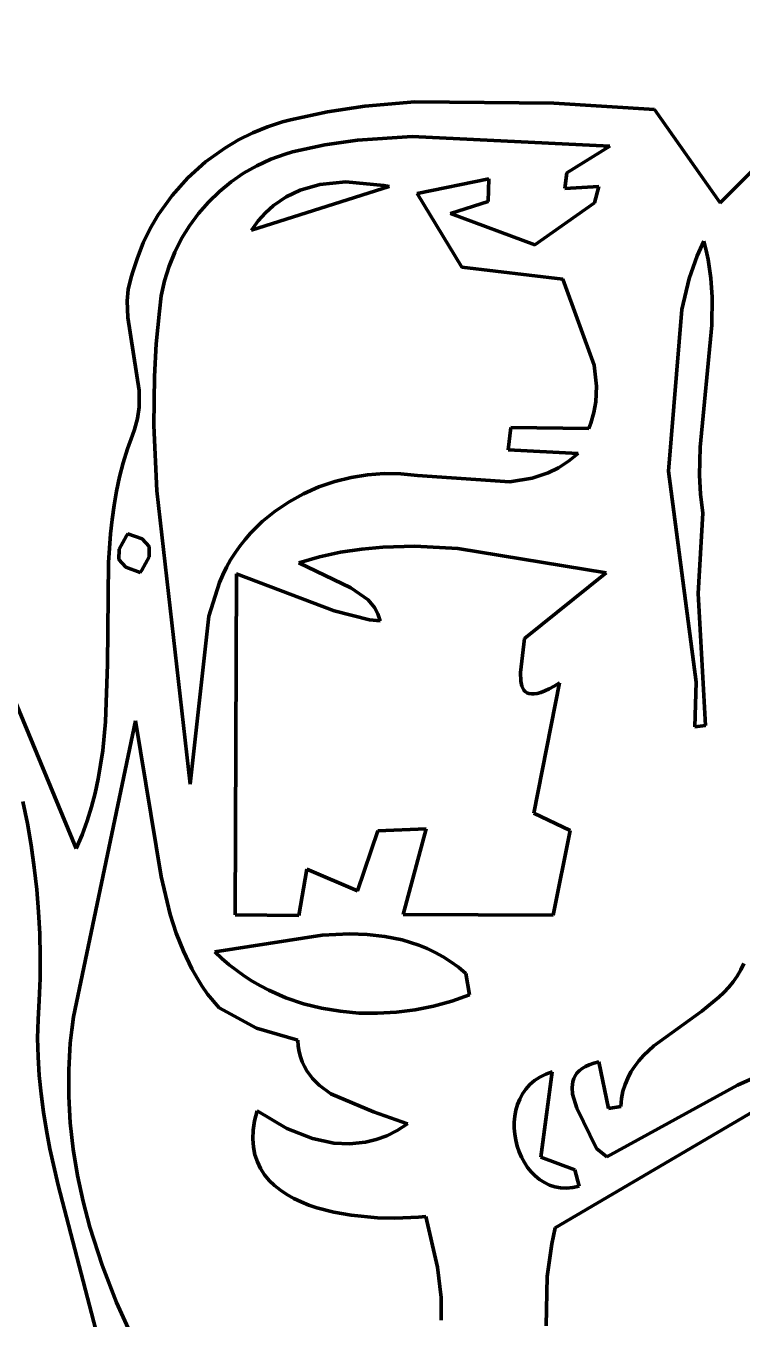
# Model space of a CAD drawing. Header units: millimetres. Extents: x 0 to 9.3, y 0 to 12.
# Drawn here: x 7.729 to 8.276, y 5.299 to 6.286 of the extents above; entities that cross this region are included whole.
import ezdxf

# ---------------------------------------------------------------- set-up
doc = ezdxf.new("R2010")
doc.units = ezdxf.units.MM
doc.layers.add('color#010101ff', color=7, linetype='CONTINUOUS', lineweight=100)
doc.layers.add('color#ffffffff', color=7, linetype='CONTINUOUS', lineweight=100)

msp = doc.modelspace()

# ---------------------------------------------------------------- linework, layer by layer
at = {"layer": 'color#010101ff'}
for p, q in [((8.25918, 6.15138), (8.39329, 6.28648)), ((7.93109, 6.21479), (7.95939, 6.2209)), ((7.95939, 6.2209), (7.9879, 6.2252)), ((7.9879, 6.2252), (8.02617, 6.22851)), ((8.02617, 6.22851), (8.13218, 6.22758)), ((8.13218, 6.22758), (8.20903, 6.22268)), ((8.20903, 6.22268), (8.25918, 6.15138)), ((7.91359, 6.20948), (7.92518, 6.21324)), ((7.92518, 6.21324), (7.93109, 6.21479)), ((7.89151, 6.19944), (7.90236, 6.20487)), ((7.90236, 6.20487), (7.91359, 6.20948)), ((8.02401, 6.20204), (7.98228, 6.19931)), ((8.17498, 6.19462), (8.02401, 6.20204)), ((7.86643, 6.18259), (7.88111, 6.19324)), ((7.88111, 6.19324), (7.89151, 6.19944)), ((7.9328, 6.19022), (7.92712, 6.18861)), ((7.95744, 6.19568), (7.9328, 6.19022)), ((7.98228, 6.19931), (7.95744, 6.19568)), ((8.14218, 6.17441), (8.17498, 6.19462)), ((7.85297, 6.17043), (7.86643, 6.18259)), ((7.91608, 6.18465), (7.90549, 6.17976)), ((7.92712, 6.18861), (7.91608, 6.18465)), ((7.84089, 6.15691), (7.85297, 6.17043)), ((7.8954, 6.17399), (7.88587, 6.1674)), ((7.90549, 6.17976), (7.8954, 6.17399)), ((8.14059, 6.16221), (8.14218, 6.17441)), ((7.88587, 6.1674), (7.87693, 6.16004)), ((8.00649, 6.16385), (7.90149, 6.13052)), ((7.92791, 6.15596), (7.93849, 6.16105)), ((7.93849, 6.16105), (7.95357, 6.16548)), ((7.95357, 6.16548), (7.97354, 6.16754)), ((7.97354, 6.16754), (8.00237, 6.16473)), ((8.00237, 6.16473), (8.00649, 6.16385)), ((8.02783, 6.15852), (8.08265, 6.16978)), ((8.08265, 6.16978), (8.08215, 6.15245)), ((8.16648, 6.16393), (8.14059, 6.16221)), ((8.16315, 6.15143), (8.16648, 6.16393)), ((7.83033, 6.14216), (7.84089, 6.15691)), ((7.86864, 6.15197), (7.86104, 6.14325)), ((7.87693, 6.16004), (7.86864, 6.15197)), ((7.91812, 6.14924), (7.92791, 6.15596)), ((8.06192, 6.10219), (8.02783, 6.15852)), ((8.08215, 6.15245), (8.0532, 6.14318)), ((8.11763, 6.11938), (8.16315, 6.15143)), ((7.8242, 6.13171), (7.83033, 6.14216)), ((7.86104, 6.14325), (7.85418, 6.13394)), ((7.90655, 6.13757), (7.91211, 6.1438)), ((7.91211, 6.1438), (7.91812, 6.14924)), ((8.0532, 6.14318), (8.11763, 6.11938)), ((7.81886, 6.12082), (7.8242, 6.13171)), ((7.85418, 6.13394), (7.8481, 6.12409)), ((7.90149, 6.13052), (7.90655, 6.13757)), ((7.81435, 6.10952), (7.81886, 6.12082)), ((7.8481, 6.12409), (7.84286, 6.11375)), ((8.24663, 6.12225), (8.24159, 6.11102)), ((8.24848, 6.11513), (8.24663, 6.12225)), ((7.84286, 6.11375), (7.83851, 6.103)), ((8.24159, 6.11102), (8.23556, 6.0937)), ((8.24998, 6.10801), (8.24848, 6.11513)), ((7.81071, 6.09787), (7.81435, 6.10952)), ((7.83851, 6.103), (7.83508, 6.09187)), ((8.13896, 6.0931), (8.06192, 6.10219)), ((8.25205, 6.09376), (8.24998, 6.10801)), ((7.80745, 6.08519), (7.80932, 6.09365)), ((7.80932, 6.09365), (7.81071, 6.09787)), ((7.83508, 6.09187), (7.83262, 6.08043)), ((8.16307, 6.02756), (8.13896, 6.0931)), ((8.23556, 6.0937), (8.22994, 6.0699)), ((8.25302, 6.07949), (8.25205, 6.09376)), ((7.80664, 6.07669), (7.80745, 6.08519)), ((7.80702, 6.06389), (7.80664, 6.07669)), ((7.83262, 6.08043), (7.83119, 6.06874)), ((8.25283, 6.05807), (8.25302, 6.07949)), ((7.81566, 6.00814), (7.80702, 6.06389)), ((7.83119, 6.06874), (7.82875, 6.04379)), ((8.22994, 6.0699), (8.21968, 5.94666)), ((8.24378, 5.96493), (8.25283, 6.05807)), ((7.82875, 6.04379), (7.82735, 6.01883)), ((8.16479, 6.01155), (8.16307, 6.02756)), ((7.82735, 6.01883), (7.82696, 5.98139)), ((7.81565, 5.99532), (7.81566, 6.00814)), ((8.1642, 5.99944), (8.16479, 6.01155)), ((7.81452, 5.9868), (7.81565, 5.99532)), ((8.16275, 5.99131), (8.1642, 5.99944)), ((7.81226, 5.97832), (7.81452, 5.9868)), ((8.1588, 5.97904), (8.16037, 5.98314)), ((8.16037, 5.98314), (8.16275, 5.99131)), ((7.80685, 5.96352), (7.81065, 5.97409)), ((7.81065, 5.97409), (7.81226, 5.97832)), ((7.82696, 5.98139), (7.82908, 5.93149)), ((8.09728, 5.96294), (8.09926, 5.97991)), ((8.09926, 5.97991), (8.1588, 5.97904)), ((7.80358, 5.95288), (7.80685, 5.96352)), ((8.15083, 5.96012), (8.09728, 5.96294)), ((8.24336, 5.94338), (8.24378, 5.96493)), ((8.13582, 5.94922), (8.14347, 5.95412)), ((8.14347, 5.95412), (8.15083, 5.96012)), ((7.80082, 5.94217), (7.80358, 5.95288)), ((7.97744, 5.94181), (7.99005, 5.94386)), ((7.99005, 5.94386), (8.00277, 5.94479)), ((8.00277, 5.94479), (8.01548, 5.94459)), ((8.01548, 5.94459), (8.0281, 5.9432)), ((8.0281, 5.9432), (8.09861, 5.93831)), ((8.11562, 5.94117), (8.12791, 5.94532)), ((8.12791, 5.94532), (8.13582, 5.94922)), ((8.21968, 5.94666), (8.24085, 5.78546)), ((8.24414, 5.929), (8.24336, 5.94338)), ((7.79852, 5.93139), (7.80082, 5.94217)), ((7.94124, 5.92933), (7.95293, 5.93452)), ((7.95293, 5.93452), (7.96503, 5.93869)), ((7.96503, 5.93869), (7.97744, 5.94181)), ((8.09861, 5.93831), (8.11562, 5.94117)), ((7.79664, 5.92056), (7.79852, 5.93139)), ((7.82908, 5.93149), (7.85465, 5.70762)), ((7.93007, 5.92317), (7.94124, 5.92933)), ((8.24597, 5.91461), (8.24414, 5.929)), ((7.79513, 5.90967), (7.79664, 5.92056)), ((7.90968, 5.90804), (7.91952, 5.91606)), ((7.91952, 5.91606), (7.93007, 5.92317)), ((8.24243, 5.85321), (8.24597, 5.91461)), ((7.79395, 5.89874), (7.79513, 5.90967)), ((7.90067, 5.89913), (7.90968, 5.90804)), ((7.79243, 5.87677), (7.79395, 5.89874)), ((7.80594, 5.8971), (7.80041, 5.88708)), ((7.80717, 5.8987), (7.80594, 5.8971)), ((7.81803, 5.89501), (7.80717, 5.8987)), ((7.82341, 5.88914), (7.81803, 5.89501)), ((7.89258, 5.88938), (7.89651, 5.89436)), ((7.89651, 5.89436), (7.90067, 5.89913)), ((7.80041, 5.88708), (7.80032, 5.8791)), ((7.8233, 5.88111), (7.82341, 5.88914)), ((7.88553, 5.87881), (7.88892, 5.88419)), ((7.88892, 5.88419), (7.89258, 5.88938)), ((7.96946, 5.88469), (7.95344, 5.88118)), ((7.98558, 5.88714), (7.96946, 5.88469)), ((8.00177, 5.88863), (7.98558, 5.88714)), ((8.02618, 5.88925), (8.00177, 5.88863)), ((8.05883, 5.88756), (8.02618, 5.88925)), ((8.17211, 5.86898), (8.05883, 5.88756)), ((7.79147, 5.79927), (7.79243, 5.87677)), ((7.80032, 5.8791), (7.80567, 5.87316)), ((7.81769, 5.8709), (7.8233, 5.88111)), ((7.88242, 5.87323), (7.88553, 5.87881)), ((7.95344, 5.88118), (7.93753, 5.87654)), ((7.93753, 5.87654), (7.97723, 5.85745)), ((7.80567, 5.87316), (7.81645, 5.86926)), ((7.81645, 5.86926), (7.81769, 5.8709)), ((7.8771, 5.8615), (7.8796, 5.86746)), ((7.8796, 5.86746), (7.88242, 5.87323)), ((7.88988, 5.86808), (7.88889, 5.60785)), ((7.96461, 5.83998), (7.88988, 5.86808)), ((8.1098, 5.81883), (8.17211, 5.86898)), ((7.68422, 5.85945), (7.76774, 5.65863)), ((7.86889, 5.83587), (7.8771, 5.8615)), ((7.97723, 5.85745), (7.99045, 5.84844)), ((7.99045, 5.84844), (7.99539, 5.84244)), ((8.2478, 5.75254), (8.24243, 5.85321)), ((7.85465, 5.70762), (7.86889, 5.83587)), ((7.9915, 5.83304), (7.96461, 5.83998)), ((7.99539, 5.84244), (7.99786, 5.83771)), ((7.99786, 5.83771), (7.99955, 5.83229)), ((7.99955, 5.83229), (7.9915, 5.83304)), ((8.10676, 5.7929), (8.1098, 5.81883)), ((7.78997, 5.75515), (7.79147, 5.79927)), ((8.10693, 5.78621), (8.10676, 5.7929)), ((8.10773, 5.78244), (8.10693, 5.78621)), ((8.24085, 5.78546), (8.23978, 5.75127)), ((8.10926, 5.77944), (8.10773, 5.78244)), ((8.11033, 5.77829), (8.10926, 5.77944)), ((8.11163, 5.7774), (8.11033, 5.77829)), ((8.11319, 5.77679), (8.11163, 5.7774)), ((8.115, 5.77649), (8.11319, 5.77679)), ((8.1171, 5.77651), (8.115, 5.77649)), ((8.11697, 5.68543), (8.1366, 5.78486)), ((8.1195, 5.77689), (8.1171, 5.77651)), ((8.12222, 5.77764), (8.1195, 5.77689)), ((8.12527, 5.77879), (8.12222, 5.77764)), ((8.12867, 5.78036), (8.12527, 5.77879)), ((8.13244, 5.78238), (8.12867, 5.78036)), ((8.1366, 5.78486), (8.13244, 5.78238)), ((7.81304, 5.75603), (7.76562, 5.53013)), ((7.83242, 5.6372), (7.81304, 5.75603)), ((7.78788, 5.73328), (7.78997, 5.75515)), ((8.23978, 5.75127), (8.2478, 5.75254)), ((7.78634, 5.72242), (7.78788, 5.73328)), ((7.78443, 5.71162), (7.78634, 5.72242)), ((7.7821, 5.70088), (7.78443, 5.71162)), ((7.77931, 5.6902), (7.7821, 5.70088)), ((7.7304, 5.67772), (7.72703, 5.69439)), ((7.77601, 5.6796), (7.77931, 5.6902)), ((7.73328, 5.66096), (7.7304, 5.67772)), ((7.77217, 5.66907), (7.77601, 5.6796)), ((8.14451, 5.67238), (8.11697, 5.68543)), ((7.76774, 5.65863), (7.77217, 5.66907)), ((7.98223, 5.62612), (7.99774, 5.6719)), ((7.99774, 5.6719), (8.03469, 5.67353)), ((8.03469, 5.67353), (8.01728, 5.60816)), ((8.13159, 5.60757), (8.14451, 5.67238)), ((7.73567, 5.64413), (7.73328, 5.66096)), ((7.73756, 5.62723), (7.73567, 5.64413)), ((7.83947, 5.60814), (7.83242, 5.6372)), ((7.93767, 5.60725), (7.94371, 5.64268)), ((7.94371, 5.64268), (7.98223, 5.62612)), ((7.73896, 5.6103), (7.73756, 5.62723)), ((7.73986, 5.59333), (7.73896, 5.6103)), ((7.84404, 5.59398), (7.83947, 5.60814)), ((7.88889, 5.60785), (7.93767, 5.60725)), ((8.01728, 5.60816), (8.13159, 5.60757)), ((7.74025, 5.57636), (7.73986, 5.59333)), ((7.84949, 5.58015), (7.84404, 5.59398)), ((7.95539, 5.59238), (7.87358, 5.57956)), ((7.97616, 5.59328), (7.95539, 5.59238)), ((7.98982, 5.59282), (7.97616, 5.59328)), ((8.00328, 5.59134), (7.98982, 5.59282)), ((8.0099, 5.59017), (8.00328, 5.59134)), ((8.01644, 5.58869), (8.0099, 5.59017)), ((8.0229, 5.58687), (8.01644, 5.58869)), ((7.85596, 5.56669), (7.84949, 5.58015)), ((7.87358, 5.57956), (7.87891, 5.5745)), ((8.02926, 5.5847), (8.0229, 5.58687)), ((8.03551, 5.58216), (8.02926, 5.5847)), ((8.04165, 5.57922), (8.03551, 5.58216)), ((8.04767, 5.57588), (8.04165, 5.57922)), ((7.74014, 5.5594), (7.74025, 5.57636)), ((7.87891, 5.5745), (7.88443, 5.56973)), ((7.88443, 5.56973), (7.89013, 5.56527)), ((8.05356, 5.57211), (8.04767, 5.57588)), ((8.05931, 5.56789), (8.05356, 5.57211)), ((8.27708, 5.57071), (8.2748, 5.5658)), ((7.73952, 5.54246), (7.74014, 5.5594)), ((7.85961, 5.56012), (7.85596, 5.56669)), ((7.86356, 5.55366), (7.85961, 5.56012)), ((7.89013, 5.56527), (7.89601, 5.5611)), ((7.89601, 5.5611), (7.90205, 5.55723)), ((8.06491, 5.56321), (8.05931, 5.56789)), ((8.06786, 5.54681), (8.06491, 5.56321)), ((8.27212, 5.56116), (8.26906, 5.55678)), ((8.2748, 5.5658), (8.27212, 5.56116)), ((7.86783, 5.54731), (7.86356, 5.55366)), ((7.90205, 5.55723), (7.90824, 5.55365)), ((7.90824, 5.55365), (7.91457, 5.55036)), ((7.91457, 5.55036), (7.92761, 5.54465)), ((8.26197, 5.54868), (8.25802, 5.54491)), ((8.26566, 5.55263), (8.26197, 5.54868)), ((8.26906, 5.55678), (8.26566, 5.55263)), ((7.73853, 5.52805), (7.73952, 5.54246)), ((7.87685, 5.53683), (7.86783, 5.54731)), ((7.92761, 5.54465), (7.94109, 5.54007)), ((7.94109, 5.54007), (7.95492, 5.5366)), ((8.04043, 5.53819), (8.05431, 5.54202)), ((8.05431, 5.54202), (8.06786, 5.54681)), ((8.25802, 5.54491), (8.24502, 5.53441)), ((7.76562, 5.53013), (7.76423, 5.51998)), ((7.90518, 5.52147), (7.87685, 5.53683)), ((7.95492, 5.5366), (7.96901, 5.53423)), ((7.96901, 5.53423), (7.98328, 5.53294)), ((7.98328, 5.53294), (7.99764, 5.53271)), ((7.99764, 5.53271), (8.01201, 5.53352)), ((8.01201, 5.53352), (8.0263, 5.53535)), ((8.0263, 5.53535), (8.04043, 5.53819)), ((8.24502, 5.53441), (8.20853, 5.50788)), ((7.73822, 5.51373), (7.73853, 5.52805)), ((7.76423, 5.51998), (7.76317, 5.50983)), ((7.93672, 5.51221), (7.90518, 5.52147)), ((7.73853, 5.49948), (7.73822, 5.51373)), ((7.76317, 5.50983), (7.76198, 5.48953)), ((7.93715, 5.50766), (7.93672, 5.51221)), ((7.73942, 5.48531), (7.73853, 5.49948)), ((7.93789, 5.5034), (7.93715, 5.50766)), ((7.93892, 5.4994), (7.93789, 5.5034)), ((7.94023, 5.49565), (7.93892, 5.4994)), ((8.20065, 5.50048), (8.19711, 5.49652)), ((8.20853, 5.50788), (8.20065, 5.50048)), ((7.76198, 5.48953), (7.762, 5.46926)), ((7.9418, 5.49214), (7.94023, 5.49565)), ((7.94363, 5.48885), (7.9418, 5.49214)), ((8.15372, 5.49055), (8.15158, 5.48885)), ((8.15626, 5.4921), (8.15372, 5.49055)), ((8.15923, 5.49349), (8.15626, 5.4921)), ((8.16265, 5.49469), (8.15923, 5.49349)), ((8.16654, 5.49572), (8.16265, 5.49469)), ((8.17386, 5.46), (8.16654, 5.49572)), ((8.19389, 5.49236), (8.19102, 5.48797)), ((8.19711, 5.49652), (8.19389, 5.49236)), ((8.27234, 5.47783), (8.30922, 5.49451)), ((7.74083, 5.47121), (7.73942, 5.48531)), ((7.94795, 5.48293), (7.94363, 5.48885)), ((7.9531, 5.47776), (7.94795, 5.48293)), ((8.1174, 5.48137), (8.11387, 5.47831)), ((8.12143, 5.48406), (8.1174, 5.48137)), ((8.12596, 5.48632), (8.12143, 5.48406)), ((8.12225, 5.42291), (8.131, 5.48811)), ((8.131, 5.48811), (8.12596, 5.48632)), ((8.14666, 5.48069), (8.14605, 5.47597)), ((8.14739, 5.48291), (8.14666, 5.48069)), ((8.14844, 5.48501), (8.14739, 5.48291)), ((8.14983, 5.487), (8.14844, 5.48501)), ((8.15158, 5.48885), (8.14983, 5.487)), ((8.18854, 5.48332), (8.1865, 5.4784)), ((8.19102, 5.48797), (8.18854, 5.48332)), ((7.74271, 5.45718), (7.74083, 5.47121)), ((7.762, 5.46926), (7.76317, 5.44906)), ((7.9621, 5.47124), (7.9531, 5.47776)), ((7.99465, 5.45741), (7.9621, 5.47124)), ((8.10825, 5.4712), (8.10613, 5.46724)), ((8.11083, 5.4749), (8.10825, 5.4712)), ((8.11387, 5.47831), (8.11083, 5.4749)), ((8.14605, 5.47597), (8.14646, 5.47093)), ((8.14646, 5.47093), (8.14959, 5.46023)), ((8.17255, 5.42309), (8.27234, 5.47783)), ((8.18492, 5.47316), (8.18385, 5.4676)), ((8.1865, 5.4784), (8.18492, 5.47316)), ((8.10446, 5.46306), (8.10322, 5.45872)), ((8.10613, 5.46724), (8.10446, 5.46306)), ((8.30334, 5.46887), (8.1332, 5.36907)), ((8.14959, 5.46023), (8.16479, 5.42953)), ((8.18333, 5.46168), (8.17386, 5.46)), ((8.18385, 5.4676), (8.18333, 5.46168)), ((7.74501, 5.44319), (7.74271, 5.45718)), ((7.90278, 5.44355), (7.90385, 5.45069)), ((7.90385, 5.45069), (7.90576, 5.45829)), ((7.90576, 5.45829), (7.92837, 5.44486)), ((8.02054, 5.44828), (7.99465, 5.45741)), ((8.10201, 5.44968), (8.102, 5.44508)), ((8.10241, 5.45424), (8.10201, 5.44968)), ((8.10322, 5.45872), (8.10241, 5.45424)), ((7.74767, 5.42926), (7.74501, 5.44319)), ((7.76317, 5.44906), (7.76542, 5.42895)), ((7.90249, 5.43685), (7.90278, 5.44355)), ((7.92837, 5.44486), (7.94807, 5.43707)), ((8.00466, 5.43927), (8.01264, 5.44324)), ((8.01264, 5.44324), (8.02054, 5.44828)), ((8.102, 5.44508), (8.10239, 5.44047)), ((8.10239, 5.44047), (8.10315, 5.4359)), ((7.90294, 5.43057), (7.90249, 5.43685)), ((7.9041, 5.42471), (7.90294, 5.43057)), ((7.94807, 5.43707), (7.96417, 5.43368)), ((7.96417, 5.43368), (7.97634, 5.43308)), ((7.97634, 5.43308), (7.98852, 5.43434)), ((7.98852, 5.43434), (7.99661, 5.43632)), ((7.99661, 5.43632), (8.00466, 5.43927)), ((8.10315, 5.4359), (8.10427, 5.43141)), ((8.10427, 5.43141), (8.10575, 5.42704)), ((7.75386, 5.4015), (7.74767, 5.42926)), ((7.76542, 5.42895), (7.76871, 5.40896)), ((7.90593, 5.41925), (7.9041, 5.42471)), ((8.10575, 5.42704), (8.10756, 5.42285)), ((8.10756, 5.42285), (8.1097, 5.41886)), ((8.14811, 5.41318), (8.12225, 5.42291)), ((8.16479, 5.42953), (8.17255, 5.42309)), ((7.90837, 5.41419), (7.90593, 5.41925)), ((7.91139, 5.4095), (7.90837, 5.41419)), ((8.1097, 5.41886), (8.11216, 5.41512)), ((8.11216, 5.41512), (8.11493, 5.41167)), ((8.11493, 5.41167), (8.11798, 5.40856)), ((8.15155, 5.40076), (8.14811, 5.41318)), ((7.78253, 5.29106), (7.75386, 5.4015)), ((7.76871, 5.40896), (7.77297, 5.38912)), ((7.91494, 5.40519), (7.91139, 5.4095)), ((7.91899, 5.40123), (7.91494, 5.40519)), ((7.92349, 5.39761), (7.91899, 5.40123)), ((8.11798, 5.40856), (8.12132, 5.40582)), ((8.12132, 5.40582), (8.12493, 5.4035)), ((8.12493, 5.4035), (8.12879, 5.40165)), ((8.12879, 5.40165), (8.1329, 5.40029)), ((8.1329, 5.40029), (8.13724, 5.39949)), ((8.14658, 5.39968), (8.15155, 5.40076)), ((7.92841, 5.39433), (7.92349, 5.39761)), ((7.93369, 5.39136), (7.92841, 5.39433)), ((7.9393, 5.38871), (7.93369, 5.39136)), ((8.13724, 5.39949), (8.14181, 5.39927)), ((8.14181, 5.39927), (8.14658, 5.39968)), ((7.77297, 5.38912), (7.77814, 5.36946)), ((7.9452, 5.38635), (7.9393, 5.38871)), ((7.95134, 5.38427), (7.9452, 5.38635)), ((7.96419, 5.38093), (7.95134, 5.38427)), ((7.97751, 5.37857), (7.96419, 5.38093)), ((7.99766, 5.3767), (7.97751, 5.37857)), ((8.01071, 5.37642), (7.99766, 5.3767)), ((8.02307, 5.37679), (8.01071, 5.37642)), ((8.02888, 5.3772), (8.02307, 5.37679)), ((8.0344, 5.37773), (8.02888, 5.3772)), ((8.04343, 5.339), (8.0344, 5.37773)), ((7.77814, 5.36946), (7.78748, 5.34039)), ((8.1332, 5.36907), (8.13052, 5.35673)), ((8.13052, 5.35673), (8.12712, 5.33184)), ((7.78748, 5.34039), (7.79855, 5.3119)), ((8.04606, 5.31579), (8.04343, 5.339)), ((8.12712, 5.33184), (8.12628, 5.29417)), ((7.79855, 5.3119), (7.81114, 5.28409)), ((8.04619, 5.29844), (8.04606, 5.31579))]:
    msp.add_line(p, q, dxfattribs=at)
at = {"layer": 'color#ffffffff'}
for p, q in [((8.39329, 6.28648), (8.25918, 6.15138)), ((7.95939, 6.2209), (7.93109, 6.21479)), ((7.9879, 6.2252), (7.95939, 6.2209)), ((8.02617, 6.22851), (7.9879, 6.2252)), ((8.13218, 6.22758), (8.02617, 6.22851)), ((8.20903, 6.22268), (8.13218, 6.22758)), ((8.25918, 6.15138), (8.20903, 6.22268)), ((7.92518, 6.21324), (7.91359, 6.20948)), ((7.93109, 6.21479), (7.92518, 6.21324)), ((7.90236, 6.20487), (7.89151, 6.19944)), ((7.91359, 6.20948), (7.90236, 6.20487)), ((7.98228, 6.19931), (8.02401, 6.20204)), ((8.02401, 6.20204), (8.17498, 6.19462)), ((7.88111, 6.19324), (7.86643, 6.18259)), ((7.89151, 6.19944), (7.88111, 6.19324)), ((7.92712, 6.18861), (7.9328, 6.19022)), ((7.9328, 6.19022), (7.95744, 6.19568)), ((7.95744, 6.19568), (7.98228, 6.19931)), ((8.17498, 6.19462), (8.14218, 6.17441)), ((7.86643, 6.18259), (7.85297, 6.17043)), ((7.90549, 6.17976), (7.91608, 6.18465)), ((7.91608, 6.18465), (7.92712, 6.18861)), ((7.85297, 6.17043), (7.84089, 6.15691)), ((7.88587, 6.1674), (7.8954, 6.17399)), ((7.8954, 6.17399), (7.90549, 6.17976)), ((8.14218, 6.17441), (8.14059, 6.16221)), ((7.87693, 6.16004), (7.88587, 6.1674)), ((7.90149, 6.13052), (8.00649, 6.16385)), ((7.93849, 6.16105), (7.92791, 6.15596)), ((7.95357, 6.16548), (7.93849, 6.16105)), ((7.97354, 6.16754), (7.95357, 6.16548)), ((8.00237, 6.16473), (7.97354, 6.16754)), ((8.00649, 6.16385), (8.00237, 6.16473)), ((8.08265, 6.16978), (8.02783, 6.15852)), ((8.08215, 6.15245), (8.08265, 6.16978)), ((8.14059, 6.16221), (8.16648, 6.16393)), ((8.16648, 6.16393), (8.16315, 6.15143)), ((7.84089, 6.15691), (7.83033, 6.14216)), ((7.86104, 6.14325), (7.86864, 6.15197)), ((7.86864, 6.15197), (7.87693, 6.16004)), ((7.92791, 6.15596), (7.91812, 6.14924)), ((8.02783, 6.15852), (8.06192, 6.10219)), ((8.0532, 6.14318), (8.08215, 6.15245)), ((8.16315, 6.15143), (8.11763, 6.11938)), ((7.83033, 6.14216), (7.8242, 6.13171)), ((7.85418, 6.13394), (7.86104, 6.14325)), ((7.91211, 6.1438), (7.90655, 6.13757)), ((7.91812, 6.14924), (7.91211, 6.1438)), ((8.11763, 6.11938), (8.0532, 6.14318)), ((7.8242, 6.13171), (7.81886, 6.12082)), ((7.8481, 6.12409), (7.85418, 6.13394)), ((7.90655, 6.13757), (7.90149, 6.13052)), ((7.81886, 6.12082), (7.81435, 6.10952)), ((7.84286, 6.11375), (7.8481, 6.12409)), ((8.24159, 6.11102), (8.24663, 6.12225)), ((8.24663, 6.12225), (8.24848, 6.11513)), ((7.83851, 6.103), (7.84286, 6.11375)), ((8.23556, 6.0937), (8.24159, 6.11102)), ((8.24848, 6.11513), (8.24998, 6.10801)), ((7.81435, 6.10952), (7.81071, 6.09787)), ((7.83508, 6.09187), (7.83851, 6.103)), ((8.06192, 6.10219), (8.13896, 6.0931)), ((8.24998, 6.10801), (8.25205, 6.09376)), ((7.80932, 6.09365), (7.80745, 6.08519)), ((7.81071, 6.09787), (7.80932, 6.09365)), ((7.83262, 6.08043), (7.83508, 6.09187)), ((8.13896, 6.0931), (8.16307, 6.02756)), ((8.22994, 6.0699), (8.23556, 6.0937)), ((8.25205, 6.09376), (8.25302, 6.07949)), ((7.80745, 6.08519), (7.80664, 6.07669)), ((7.80664, 6.07669), (7.80702, 6.06389)), ((7.83119, 6.06874), (7.83262, 6.08043)), ((8.25302, 6.07949), (8.25283, 6.05807)), ((7.80702, 6.06389), (7.81566, 6.00814)), ((7.82875, 6.04379), (7.83119, 6.06874)), ((8.21968, 5.94666), (8.22994, 6.0699)), ((8.25283, 6.05807), (8.24378, 5.96493)), ((7.82735, 6.01883), (7.82875, 6.04379)), ((8.16307, 6.02756), (8.16479, 6.01155)), ((7.82696, 5.98139), (7.82735, 6.01883)), ((7.81566, 6.00814), (7.81565, 5.99532)), ((8.16479, 6.01155), (8.1642, 5.99944)), ((7.81565, 5.99532), (7.81452, 5.9868)), ((8.1642, 5.99944), (8.16275, 5.99131)), ((7.81452, 5.9868), (7.81226, 5.97832)), ((8.16037, 5.98314), (8.1588, 5.97904)), ((8.16275, 5.99131), (8.16037, 5.98314)), ((7.81065, 5.97409), (7.80685, 5.96352)), ((7.81226, 5.97832), (7.81065, 5.97409)), ((7.82908, 5.93149), (7.82696, 5.98139)), ((8.09926, 5.97991), (8.09728, 5.96294)), ((8.1588, 5.97904), (8.09926, 5.97991)), ((7.80685, 5.96352), (7.80358, 5.95288)), ((8.09728, 5.96294), (8.15083, 5.96012)), ((8.24378, 5.96493), (8.24336, 5.94338)), ((8.14347, 5.95412), (8.13582, 5.94922)), ((8.15083, 5.96012), (8.14347, 5.95412)), ((7.80358, 5.95288), (7.80082, 5.94217)), ((7.99005, 5.94386), (7.97744, 5.94181)), ((8.00277, 5.94479), (7.99005, 5.94386)), ((8.01548, 5.94459), (8.00277, 5.94479)), ((8.0281, 5.9432), (8.01548, 5.94459)), ((8.09861, 5.93831), (8.0281, 5.9432)), ((8.12791, 5.94532), (8.11562, 5.94117)), ((8.13582, 5.94922), (8.12791, 5.94532)), ((8.24085, 5.78546), (8.21968, 5.94666)), ((8.24336, 5.94338), (8.24414, 5.929)), ((7.80082, 5.94217), (7.79852, 5.93139)), ((7.95293, 5.93452), (7.94124, 5.92933)), ((7.96503, 5.93869), (7.95293, 5.93452)), ((7.97744, 5.94181), (7.96503, 5.93869)), ((8.11562, 5.94117), (8.09861, 5.93831)), ((7.79852, 5.93139), (7.79664, 5.92056)), ((7.85465, 5.70762), (7.82908, 5.93149)), ((7.94124, 5.92933), (7.93007, 5.92317)), ((8.24414, 5.929), (8.24597, 5.91461)), ((7.79664, 5.92056), (7.79513, 5.90967)), ((7.91952, 5.91606), (7.90968, 5.90804)), ((7.93007, 5.92317), (7.91952, 5.91606)), ((8.24597, 5.91461), (8.24243, 5.85321)), ((7.79513, 5.90967), (7.79395, 5.89874)), ((7.90968, 5.90804), (7.90067, 5.89913)), ((7.79395, 5.89874), (7.79243, 5.87677)), ((7.80041, 5.88708), (7.80594, 5.8971)), ((7.80594, 5.8971), (7.80717, 5.8987)), ((7.80717, 5.8987), (7.81803, 5.89501)), ((7.81803, 5.89501), (7.82341, 5.88914)), ((7.89651, 5.89436), (7.89258, 5.88938)), ((7.90067, 5.89913), (7.89651, 5.89436)), ((7.80032, 5.8791), (7.80041, 5.88708)), ((7.82341, 5.88914), (7.8233, 5.88111)), ((7.88892, 5.88419), (7.88553, 5.87881)), ((7.89258, 5.88938), (7.88892, 5.88419)), ((7.95344, 5.88118), (7.96946, 5.88469)), ((7.96946, 5.88469), (7.98558, 5.88714)), ((7.98558, 5.88714), (8.00177, 5.88863)), ((8.00177, 5.88863), (8.02618, 5.88925)), ((8.02618, 5.88925), (8.05883, 5.88756)), ((8.05883, 5.88756), (8.17211, 5.86898)), ((7.79243, 5.87677), (7.79147, 5.79927)), ((7.80567, 5.87316), (7.80032, 5.8791)), ((7.8233, 5.88111), (7.81769, 5.8709)), ((7.88553, 5.87881), (7.88242, 5.87323)), ((7.93753, 5.87654), (7.95344, 5.88118)), ((7.97723, 5.85745), (7.93753, 5.87654)), ((7.81645, 5.86926), (7.80567, 5.87316)), ((7.81769, 5.8709), (7.81645, 5.86926)), ((7.8796, 5.86746), (7.8771, 5.8615)), ((7.88242, 5.87323), (7.8796, 5.86746)), ((7.88889, 5.60785), (7.88988, 5.86808)), ((7.88988, 5.86808), (7.96461, 5.83998)), ((8.17211, 5.86898), (8.1098, 5.81883)), ((7.76774, 5.65863), (7.68422, 5.85945)), ((7.8771, 5.8615), (7.86889, 5.83587)), ((7.99045, 5.84844), (7.97723, 5.85745)), ((7.99539, 5.84244), (7.99045, 5.84844)), ((8.24243, 5.85321), (8.2478, 5.75254)), ((7.86889, 5.83587), (7.85465, 5.70762)), ((7.96461, 5.83998), (7.9915, 5.83304)), ((7.99786, 5.83771), (7.99539, 5.84244)), ((7.99955, 5.83229), (7.99786, 5.83771)), ((7.9915, 5.83304), (7.99955, 5.83229)), ((8.1098, 5.81883), (8.10676, 5.7929)), ((7.79147, 5.79927), (7.78997, 5.75515)), ((8.10676, 5.7929), (8.10693, 5.78621)), ((8.10693, 5.78621), (8.10773, 5.78244)), ((8.23978, 5.75127), (8.24085, 5.78546)), ((8.10773, 5.78244), (8.10926, 5.77944)), ((8.10926, 5.77944), (8.11033, 5.77829)), ((8.11033, 5.77829), (8.11163, 5.7774)), ((8.11163, 5.7774), (8.11319, 5.77679)), ((8.11319, 5.77679), (8.115, 5.77649)), ((8.115, 5.77649), (8.1171, 5.77651)), ((8.1366, 5.78486), (8.11697, 5.68543)), ((8.1171, 5.77651), (8.1195, 5.77689)), ((8.1195, 5.77689), (8.12222, 5.77764)), ((8.12222, 5.77764), (8.12527, 5.77879)), ((8.12527, 5.77879), (8.12867, 5.78036)), ((8.12867, 5.78036), (8.13244, 5.78238)), ((8.13244, 5.78238), (8.1366, 5.78486)), ((7.76562, 5.53013), (7.81304, 5.75603)), ((7.81304, 5.75603), (7.83242, 5.6372)), ((7.78997, 5.75515), (7.78788, 5.73328)), ((8.2478, 5.75254), (8.23978, 5.75127)), ((7.78788, 5.73328), (7.78634, 5.72242)), ((7.78634, 5.72242), (7.78443, 5.71162)), ((7.78443, 5.71162), (7.7821, 5.70088)), ((7.7821, 5.70088), (7.77931, 5.6902)), ((7.72703, 5.69439), (7.7304, 5.67772)), ((7.77931, 5.6902), (7.77601, 5.6796)), ((7.7304, 5.67772), (7.73328, 5.66096)), ((7.77601, 5.6796), (7.77217, 5.66907)), ((8.11697, 5.68543), (8.14451, 5.67238)), ((7.77217, 5.66907), (7.76774, 5.65863)), ((7.99774, 5.6719), (7.98223, 5.62612)), ((8.03469, 5.67353), (7.99774, 5.6719)), ((8.01728, 5.60816), (8.03469, 5.67353)), ((8.14451, 5.67238), (8.13159, 5.60757)), ((7.73328, 5.66096), (7.73567, 5.64413)), ((7.73567, 5.64413), (7.73756, 5.62723)), ((7.83242, 5.6372), (7.83947, 5.60814)), ((7.94371, 5.64268), (7.93767, 5.60725)), ((7.98223, 5.62612), (7.94371, 5.64268)), ((7.73756, 5.62723), (7.73896, 5.6103)), ((7.73896, 5.6103), (7.73986, 5.59333)), ((7.83947, 5.60814), (7.84404, 5.59398)), ((7.93767, 5.60725), (7.88889, 5.60785)), ((8.13159, 5.60757), (8.01728, 5.60816)), ((7.73986, 5.59333), (7.74025, 5.57636)), ((7.84404, 5.59398), (7.84949, 5.58015)), ((7.87358, 5.57956), (7.95539, 5.59238)), ((7.95539, 5.59238), (7.97616, 5.59328)), ((7.97616, 5.59328), (7.98982, 5.59282)), ((7.98982, 5.59282), (8.00328, 5.59134)), ((8.00328, 5.59134), (8.0099, 5.59017)), ((8.0099, 5.59017), (8.01644, 5.58869)), ((8.01644, 5.58869), (8.0229, 5.58687)), ((7.84949, 5.58015), (7.85596, 5.56669)), ((7.87891, 5.5745), (7.87358, 5.57956)), ((8.0229, 5.58687), (8.02926, 5.5847)), ((8.02926, 5.5847), (8.03551, 5.58216)), ((8.03551, 5.58216), (8.04165, 5.57922)), ((8.04165, 5.57922), (8.04767, 5.57588)), ((7.74025, 5.57636), (7.74014, 5.5594)), ((7.88443, 5.56973), (7.87891, 5.5745)), ((7.89013, 5.56527), (7.88443, 5.56973)), ((8.04767, 5.57588), (8.05356, 5.57211)), ((8.05356, 5.57211), (8.05931, 5.56789)), ((8.2748, 5.5658), (8.27708, 5.57071)), ((7.74014, 5.5594), (7.73952, 5.54246)), ((7.85596, 5.56669), (7.85961, 5.56012)), ((7.85961, 5.56012), (7.86356, 5.55366)), ((7.89601, 5.5611), (7.89013, 5.56527)), ((7.90205, 5.55723), (7.89601, 5.5611)), ((8.05931, 5.56789), (8.06491, 5.56321)), ((8.06491, 5.56321), (8.06786, 5.54681)), ((8.26906, 5.55678), (8.27212, 5.56116)), ((8.27212, 5.56116), (8.2748, 5.5658)), ((7.86356, 5.55366), (7.86783, 5.54731)), ((7.90824, 5.55365), (7.90205, 5.55723)), ((7.91457, 5.55036), (7.90824, 5.55365)), ((7.92761, 5.54465), (7.91457, 5.55036)), ((8.25802, 5.54491), (8.26197, 5.54868)), ((8.26197, 5.54868), (8.26566, 5.55263)), ((8.26566, 5.55263), (8.26906, 5.55678)), ((7.73952, 5.54246), (7.73853, 5.52805)), ((7.86783, 5.54731), (7.87685, 5.53683)), ((7.94109, 5.54007), (7.92761, 5.54465)), ((7.95492, 5.5366), (7.94109, 5.54007)), ((8.05431, 5.54202), (8.04043, 5.53819)), ((8.06786, 5.54681), (8.05431, 5.54202)), ((8.24502, 5.53441), (8.25802, 5.54491)), ((7.76423, 5.51998), (7.76562, 5.53013)), ((7.87685, 5.53683), (7.90518, 5.52147)), ((7.96901, 5.53423), (7.95492, 5.5366)), ((7.98328, 5.53294), (7.96901, 5.53423)), ((7.99764, 5.53271), (7.98328, 5.53294)), ((8.01201, 5.53352), (7.99764, 5.53271)), ((8.0263, 5.53535), (8.01201, 5.53352)), ((8.04043, 5.53819), (8.0263, 5.53535)), ((8.20853, 5.50788), (8.24502, 5.53441)), ((7.73853, 5.52805), (7.73822, 5.51373)), ((7.76317, 5.50983), (7.76423, 5.51998)), ((7.90518, 5.52147), (7.93672, 5.51221)), ((7.73822, 5.51373), (7.73853, 5.49948)), ((7.76198, 5.48953), (7.76317, 5.50983)), ((7.93672, 5.51221), (7.93715, 5.50766)), ((7.73853, 5.49948), (7.73942, 5.48531)), ((7.93715, 5.50766), (7.93789, 5.5034)), ((7.93789, 5.5034), (7.93892, 5.4994)), ((7.93892, 5.4994), (7.94023, 5.49565)), ((8.19711, 5.49652), (8.20065, 5.50048)), ((8.20065, 5.50048), (8.20853, 5.50788)), ((7.762, 5.46926), (7.76198, 5.48953)), ((7.94023, 5.49565), (7.9418, 5.49214)), ((7.9418, 5.49214), (7.94363, 5.48885)), ((8.15158, 5.48885), (8.15372, 5.49055)), ((8.15372, 5.49055), (8.15626, 5.4921)), ((8.15626, 5.4921), (8.15923, 5.49349)), ((8.15923, 5.49349), (8.16265, 5.49469)), ((8.16265, 5.49469), (8.16654, 5.49572)), ((8.16654, 5.49572), (8.17386, 5.46)), ((8.19102, 5.48797), (8.19389, 5.49236)), ((8.19389, 5.49236), (8.19711, 5.49652)), ((8.30922, 5.49451), (8.27234, 5.47783)), ((7.73942, 5.48531), (7.74083, 5.47121)), ((7.94363, 5.48885), (7.94795, 5.48293)), ((7.94795, 5.48293), (7.9531, 5.47776)), ((8.11387, 5.47831), (8.1174, 5.48137)), ((8.1174, 5.48137), (8.12143, 5.48406)), ((8.12143, 5.48406), (8.12596, 5.48632)), ((8.131, 5.48811), (8.12225, 5.42291)), ((8.12596, 5.48632), (8.131, 5.48811)), ((8.14605, 5.47597), (8.14666, 5.48069)), ((8.14666, 5.48069), (8.14739, 5.48291)), ((8.14739, 5.48291), (8.14844, 5.48501)), ((8.14844, 5.48501), (8.14983, 5.487)), ((8.14983, 5.487), (8.15158, 5.48885)), ((8.1865, 5.4784), (8.18854, 5.48332)), ((8.18854, 5.48332), (8.19102, 5.48797)), ((7.74083, 5.47121), (7.74271, 5.45718)), ((7.76317, 5.44906), (7.762, 5.46926)), ((7.9531, 5.47776), (7.9621, 5.47124)), ((7.9621, 5.47124), (7.99465, 5.45741)), ((8.10613, 5.46724), (8.10825, 5.4712)), ((8.10825, 5.4712), (8.11083, 5.4749)), ((8.11083, 5.4749), (8.11387, 5.47831)), ((8.14646, 5.47093), (8.14605, 5.47597)), ((8.14959, 5.46023), (8.14646, 5.47093)), ((8.27234, 5.47783), (8.17255, 5.42309)), ((8.18385, 5.4676), (8.18492, 5.47316)), ((8.18492, 5.47316), (8.1865, 5.4784)), ((8.10322, 5.45872), (8.10446, 5.46306)), ((8.10446, 5.46306), (8.10613, 5.46724)), ((8.1332, 5.36907), (8.30334, 5.46887)), ((8.16479, 5.42953), (8.14959, 5.46023)), ((8.17386, 5.46), (8.18333, 5.46168)), ((8.18333, 5.46168), (8.18385, 5.4676)), ((7.74271, 5.45718), (7.74501, 5.44319)), ((7.90385, 5.45069), (7.90278, 5.44355)), ((7.90576, 5.45829), (7.90385, 5.45069)), ((7.92837, 5.44486), (7.90576, 5.45829)), ((7.99465, 5.45741), (8.02054, 5.44828)), ((8.102, 5.44508), (8.10201, 5.44968)), ((8.10201, 5.44968), (8.10241, 5.45424)), ((8.10241, 5.45424), (8.10322, 5.45872)), ((7.74501, 5.44319), (7.74767, 5.42926)), ((7.76542, 5.42895), (7.76317, 5.44906)), ((7.90278, 5.44355), (7.90249, 5.43685)), ((7.94807, 5.43707), (7.92837, 5.44486)), ((8.01264, 5.44324), (8.00466, 5.43927)), ((8.02054, 5.44828), (8.01264, 5.44324)), ((8.10239, 5.44047), (8.102, 5.44508)), ((8.10315, 5.4359), (8.10239, 5.44047)), ((7.90249, 5.43685), (7.90294, 5.43057)), ((7.90294, 5.43057), (7.9041, 5.42471)), ((7.96417, 5.43368), (7.94807, 5.43707)), ((7.97634, 5.43308), (7.96417, 5.43368)), ((7.98852, 5.43434), (7.97634, 5.43308)), ((7.99661, 5.43632), (7.98852, 5.43434)), ((8.00466, 5.43927), (7.99661, 5.43632)), ((8.10427, 5.43141), (8.10315, 5.4359)), ((8.10575, 5.42704), (8.10427, 5.43141)), ((7.74767, 5.42926), (7.75386, 5.4015)), ((7.76871, 5.40896), (7.76542, 5.42895)), ((7.9041, 5.42471), (7.90593, 5.41925)), ((8.10756, 5.42285), (8.10575, 5.42704)), ((8.1097, 5.41886), (8.10756, 5.42285)), ((8.12225, 5.42291), (8.14811, 5.41318)), ((8.17255, 5.42309), (8.16479, 5.42953)), ((7.90593, 5.41925), (7.90837, 5.41419)), ((7.90837, 5.41419), (7.91139, 5.4095)), ((8.11216, 5.41512), (8.1097, 5.41886)), ((8.11493, 5.41167), (8.11216, 5.41512)), ((8.11798, 5.40856), (8.11493, 5.41167)), ((8.14811, 5.41318), (8.15155, 5.40076)), ((7.75386, 5.4015), (7.78253, 5.29106)), ((7.77297, 5.38912), (7.76871, 5.40896)), ((7.91139, 5.4095), (7.91494, 5.40519)), ((7.91494, 5.40519), (7.91899, 5.40123)), ((7.91899, 5.40123), (7.92349, 5.39761)), ((8.12132, 5.40582), (8.11798, 5.40856)), ((8.12493, 5.4035), (8.12132, 5.40582)), ((8.12879, 5.40165), (8.12493, 5.4035)), ((8.1329, 5.40029), (8.12879, 5.40165)), ((8.13724, 5.39949), (8.1329, 5.40029)), ((8.15155, 5.40076), (8.14658, 5.39968)), ((7.92349, 5.39761), (7.92841, 5.39433)), ((7.92841, 5.39433), (7.93369, 5.39136)), ((7.93369, 5.39136), (7.9393, 5.38871)), ((8.14181, 5.39927), (8.13724, 5.39949)), ((8.14658, 5.39968), (8.14181, 5.39927)), ((7.77814, 5.36946), (7.77297, 5.38912)), ((7.9393, 5.38871), (7.9452, 5.38635)), ((7.9452, 5.38635), (7.95134, 5.38427)), ((7.95134, 5.38427), (7.96419, 5.38093)), ((7.96419, 5.38093), (7.97751, 5.37857)), ((7.97751, 5.37857), (7.99766, 5.3767)), ((7.99766, 5.3767), (8.01071, 5.37642)), ((8.01071, 5.37642), (8.02307, 5.37679)), ((8.02307, 5.37679), (8.02888, 5.3772)), ((8.02888, 5.3772), (8.0344, 5.37773)), ((8.0344, 5.37773), (8.04343, 5.339)), ((7.78748, 5.34039), (7.77814, 5.36946)), ((8.13052, 5.35673), (8.1332, 5.36907)), ((8.12712, 5.33184), (8.13052, 5.35673)), ((7.79855, 5.3119), (7.78748, 5.34039)), ((8.04343, 5.339), (8.04606, 5.31579)), ((8.12628, 5.29417), (8.12712, 5.33184)), ((7.81114, 5.28409), (7.79855, 5.3119)), ((8.04606, 5.31579), (8.04619, 5.29844))]:
    msp.add_line(p, q, dxfattribs=at)

doc.saveas('drawing.dxf')
